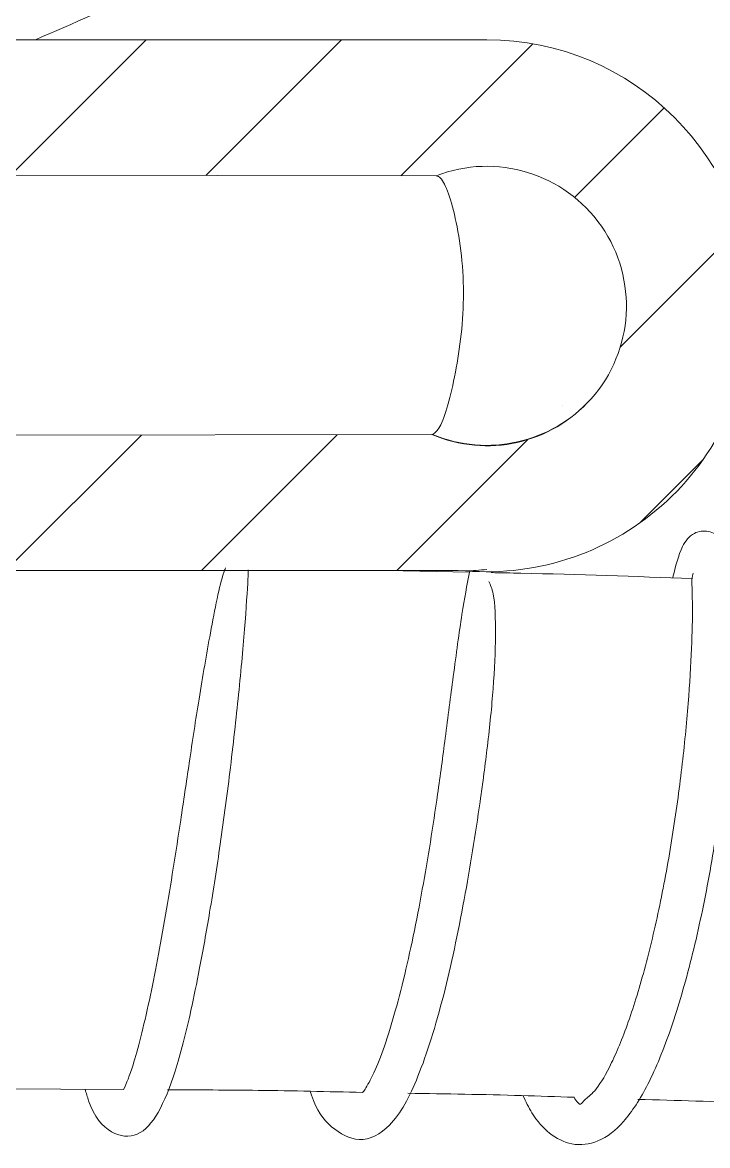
# Model space of a CAD drawing. Extents: x 14808 to 20058, y -13198 to -11680.
# Drawn here: x 15222.61 to 15230.48, y -12723.85 to -12710.95 of the extents above; entities that cross this region are included whole.
import ezdxf

# ---------------------------------------------------------------- set-up
doc = ezdxf.new("R2010")
doc.units = 0
doc.header["$LTSCALE"] = 7
doc.header["$MEASUREMENT"] = 0
doc.layers.get('0').update_dxf_attribs({"color": 2, "linetype": 'CONTINUOUS'})

# ---------------------------------------------------------------- blocks, each defined once
blk = doc.blocks.new('A$C7AC5709A')
at = {"linetype": 'Continuous', "lineweight": 0}
h = blk.add_hatch(dxfattribs=at)
h.set_pattern_fill('ANSI31', color=2, scale=0.25, style=0)
h.set_pattern_definition([(45, (-106.4755894075083, 39.53218469475593), (-0.561266007566822, 0.5612660075668221), [])])
edge = h.paths.add_edge_path(flags=0)
edge.add_spline(control_points=[(27.89664297855506, 21.70611909223237), (27.91100607597673, 21.70611909223237), (27.92538089783307, 21.70554491551928), (27.93969764041913, 21.70439189805381)], knot_values=[0, 0, 0, 0, 0.0001723571690640188, 0.0001723571690640188, 0.0001723571690640188, 0.0001723571690640188], weights=[1, 1, 1, 1], degree=3, periodic=0)
edge.add_ellipse((28.06159275671826, 23.23111909211445), major_axis=(3.79564390420054e-15, 1.531627819610324), ratio=0.9956726957257724, start_angle=175.4153875098344, end_angle=270.0000005106252)
edge.add_arc((28.06159275671826, 23.23111909223235), 1.524999999999999, 5.08414498089815e-07, 90)
edge.add_line((28.06159275671826, 24.75611909223232), (20.94408453267806, 24.75611909223232))
edge.add_arc((20.94408453267806, 24.63111909223232), 0.125, 90, 139.4583981264927)
edge.add_line((20.84909275671839, 24.71236909223239), (20.04909275671844, 24.71236909223239))
edge.add_arc((19.58659275671835, 24.73151521899291), 0.4628961267605636, 182.3705216372444, 357.6294783627567, ccw=False)
edge.add_line((19.12409275671826, 24.71236909223239), (19.03195146351891, 24.71236909223239))
edge.add_line((19.03195146351891, 24.71236909223239), (18.93659275671826, 24.58111909223237))
edge.add_line((18.93659275671826, 24.58111909223237), (18.60904098505398, 24.58111909223237))
edge.add_arc((18.60904098505398, 24.53111909223236), 0.05, 90, 177.0000000000195)
edge.add_line((18.5591095083164, 24.53373589004445), (18.54638837961238, 24.2910022944202))
edge.add_arc((18.4964569028748, 24.29361909223235), 0.05, 270, 356.9999999999995, ccw=False)
edge.add_line((18.4964569028748, 24.24361909223234), (18.07672861056244, 24.24361909223234))
edge.add_arc((18.07672861056199, 24.29361909223235), 0.05, 182.9999999999793, 270, ccw=False)
edge.add_line((18.0267971338244, 24.2910022944202), (18.01407600512039, 24.53373589004445))
edge.add_arc((17.9641445283828, 24.53111909223236), 0.05, 2.999999999982553, 90)
edge.add_line((17.9641445283828, 24.58111909223237), (17.68404098505425, 24.58111909223237))
edge.add_arc((17.68404098505425, 24.53111909223236), 0.05, 90, 177.0000000000186)
edge.add_line((17.63410950831621, 24.53373589004445), (17.6213883796122, 24.2910022944202))
edge.add_arc((17.57145690287462, 24.29361909223235), 0.05, 270, 357.00000000000034, ccw=False)
edge.add_line((17.57145690287462, 24.24361909223234), (17.15172861056226, 24.24361909223234))
edge.add_arc((17.15172861056226, 24.29361909223235), 0.05, 183.0000000000188, 270, ccw=False)
edge.add_line((17.10179713382445, 24.2910022944202), (17.08907600512043, 24.53373589004451))
edge.add_arc((17.03914452838262, 24.53111909223236), 0.05, 2.999999999980519, 90)
edge.add_line((17.03914452838262, 24.58111909223237), (16.83659275671835, 24.58111909223237))
edge.add_arc((16.83659275671835, 24.45611909223237), 0.125, 90, 180)
edge.add_line((16.71159275671835, 24.45611909223237), (16.71159275671835, 23.99361909223239))
edge.add_line((16.71159275671835, 23.99361909223239), (27.77035997435019, 23.9743178827182))
edge.add_arc((28.06159275671826, 23.22647261964926), 0.8025516002229667, -41.65358346721712, 111.2773913251244, ccw=False)
edge.add_ellipse((28.06159275671826, 23.23046166129666), major_axis=(-2.000262993585311e-15, -0.8071511777281898), ratio=0.9956723654497689, start_angle=-23.07325017505832, end_angle=48.25780693202091, ccw=False)
edge.add_line((27.7466330030361, 22.48787889032741), (16.71159275671835, 22.46861909223236))
edge.add_line((16.71159275671835, 22.46861909223236), (16.71159275671835, 22.00611909223238))
edge.add_arc((16.83659275671835, 22.00611909223238), 0.125, 180, 270.0000000000008)
edge.add_line((16.83659275671835, 21.88111909223238), (17.03914452838262, 21.88111909223238))
edge.add_arc((17.03914452838262, 21.93111909223239), 0.05, 270.0000000000008, 357.0000000000203)
edge.add_line((17.08907600512021, 21.92850229442024), (17.10179713382422, 22.17123589004456))
edge.add_arc((17.15172861056226, 22.16861909223235), 0.05, 89.9999999999992, 176.9999999999763, ccw=False)
edge.add_line((17.15172861056226, 22.21861909223236), (17.57145690287462, 22.21861909223236))
edge.add_arc((17.57145690287462, 22.16861909223235), 0.05, 3.0000000000009095, 89.9999999999992, ccw=False)
edge.add_line((17.6213883796122, 22.1712358900445), (17.63410950831621, 21.92850229442024))
edge.add_arc((17.68404098505425, 21.93111909223239), 0.05, 182.9999999999862, 270.0000000000008)
edge.add_line((17.68404098505425, 21.88111909223238), (17.9641445283828, 21.88111909223238))
edge.add_arc((17.9641445283828, 21.93111909223239), 0.05, 270.0000000000008, 357.0000000000203)
edge.add_line((18.01407600512039, 21.92850229442024), (18.0267971338244, 22.1712358900445))
edge.add_arc((18.07672861056199, 22.16861909223235), 0.05, 89.9999999999992, 177.0000000000178, ccw=False)
edge.add_line((18.07672861056199, 22.21861909223236), (18.49645690287434, 22.21861909223236))
edge.add_arc((18.4964569028748, 22.16861909223235), 0.05, 3.000000000001819, 89.9999999999992, ccw=False)
edge.add_line((18.54638837961238, 22.1712358900445), (18.5591095083164, 21.92850229442024))
edge.add_arc((18.60904098505398, 21.93111909223239), 0.05, 182.9999999999854, 270.0000000000008)
edge.add_line((18.60904098505398, 21.88111909223238), (18.93659275671826, 21.88111909223238))
edge.add_line((18.93659275671826, 21.88111909223238), (19.03195146351891, 21.74986909223236))
edge.add_line((19.03195146351891, 21.74986909223236), (19.12409275671826, 21.74986909223236))
edge.add_arc((19.58659275671835, 21.73072296547178), 0.4628961267605636, 2.370521637243087, 177.6294783627548, ccw=False)
edge.add_line((20.04909275671844, 21.74986909223236), (20.84909275671839, 21.74986909223236))
edge.add_arc((20.94408453267806, 21.83111909223237), 0.125, 220.5416018735081, 270.0000000000008)
edge.add_line((20.94408453267806, 21.70611909223237), (27.89664297855461, 21.70611909223237))
at = {"color": 7, "linetype": 'Continuous', "lineweight": 15}
for p, q in [((20.94408453267806, 24.75611909223232), (28.06159275671826, 24.75611909223232)), ((27.77035997435041, 23.97431788271814), (16.71159275671835, 23.99361909223239)), ((16.71159275671835, 22.46861909223236), (27.7466330030361, 22.48787889032741)), ((27.7466330030361, 22.48787889032741), (27.75067160728281, 22.48813212458242)), ((27.89664297855506, 21.70611909223237), (20.94408453267806, 21.70611909223237)), ((27.96223665061325, 21.69700191247904), (27.48502238992523, 21.70611909223237)), ((27.93969764041913, 21.70439189805381), (27.89664297855506, 21.70611909223237)), ((25.03659275671816, 18.73111910001097), (25.97517443405809, 18.72504299144771))]:
    blk.add_line(p, q, dxfattribs=at)
for centre, radius, start, end in [((28.06159275671826, 23.23111909223235), 1.525000000000006, 5.084132433870652e-07, 90), ((28.06159275671826, 23.22647261964926), 0.802551600222973, 318.346416532772, 111.2773913251166), ((28.06154691702068, 23.23221540494632), 0.8064139050893556, 247.3250039179119, 318.043712613723)]:
    blk.add_arc(centre, radius, start, end, dxfattribs=at)
for centre, major_axis, ratio, start_param, end_param in [((28.06159275671826, 23.23111909211445), (0, 1.531627819610327), 0.9956726957257755, 3.061576070708345, 4.712388989296778), ((28.06159275671826, 23.23046166129666), (0, -0.807151177728187), 0.9956723654497639, 5.880481122488485, 7.125442927935085), ((28.06159275671826, 23.23111909223235), (1.12787791070312, 1.143963440081372), 0.8972397569898319, 3.894040144091392, 3.97405672697284)]:
    blk.add_ellipse(centre, major_axis=major_axis, ratio=ratio, start_param=start_param, end_param=end_param, dxfattribs=at)
for points, knots in [([(31.12299152447599, 27.22787835970996), (30.91281172912522, 27.13545882742324), (30.38326422936711, 26.90260803332268), (29.41522219226772, 26.47853718721205), (28.29103575070258, 25.98694261298294), (27.19064027380682, 25.5064887587796), (26.25640325280256, 25.09893285898534), (25.68562515274834, 24.85022541323343), (25.46965322258893, 24.75611909223232)], [0, 0, 0, 0, 0.1381739671938444, 0.3481289851724164, 0.5450086092979162, 0.7284493832468437, 0.8972502434297799, 1, 1, 1, 1]), ([(27.77035997435041, 23.97431788271814), (27.77499534305889, 23.97340450890533), (27.79409533172884, 23.96964096158609), (27.83037712319265, 23.91286067369623), (27.87704348140414, 23.76370687042493), (27.91643845098383, 23.55205899032262), (27.93337593851584, 23.30692847035283), (27.91806111378173, 23.0607659964287), (27.88237928609851, 22.83502681051516), (27.83789474587365, 22.64801526624547), (27.79168460172286, 22.5179854140664), (27.76411533981627, 22.49791779482348), (27.75067160727895, 22.48813212458413)], [0, 0, 0, 0, 0.03516790085966916, 0.1449089706119249, 0.2554013888695817, 0.3657842528430803, 0.4737184627335981, 0.5759801773602589, 0.6778410939830134, 0.7850619731676498, 0.8951887303116405, 0.9999999999999999, 0.9999999999999999, 0.9999999999999999, 0.9999999999999999]), ([(28.26953613757405, 18.69002460265818), (28.28630530401983, 18.65564377696938), (28.32999740932132, 18.56606444926769), (28.42085850039666, 18.46505666835884), (28.55181517219626, 18.39641023620038), (28.7117966900978, 18.41820374667611), (28.85468746530319, 18.53296421818533), (28.99445087376444, 18.74793256897971), (29.12361012551855, 19.06748795961801), (29.24111614427011, 19.47037182040572), (29.33800415730457, 19.92121837798641), (29.41109410325998, 20.38559744640372), (29.46083536856304, 20.83228655710587), (29.48573268189648, 21.23384692996814), (29.48399974049698, 21.55943971296193), (29.46047513276108, 21.77236311441925), (29.42381071102864, 21.87438856000756), (29.37649142119153, 21.91592434724191), (29.34254468851691, 21.93279340271391), (29.28503275291087, 21.93469156490954), (29.22872506654812, 21.90930116367997), (29.17473356889263, 21.84343313581729), (29.14639212683869, 21.73002254011328), (29.12979458735799, 21.66360612996107)], [0, 0, 0, 0, 0.02656038004365264, 0.06920313692720535, 0.1139065184490677, 0.1618306881826393, 0.2158611704391584, 0.2758847894534597, 0.3410957962700198, 0.4064756760017611, 0.4713310293228739, 0.5358891292547331, 0.6003109755138987, 0.6647591279338716, 0.7295374548185479, 0.7934816255289899, 0.8427209405464748, 0.8604462374764092, 0.8736085192913139, 0.8834629293520925, 0.8969131454863456, 0.9396294608260767, 1, 1, 1, 1]), ([(25.75455151979531, 18.72647124091276), (25.76075066843487, 18.70390061323951), (25.79434437002237, 18.58158850640422), (25.89687424828708, 18.46104574539288), (26.05982586179698, 18.44213896311561), (26.17920436606119, 18.58145461116374), (26.27618079111107, 18.82246642328801), (26.35036136161034, 19.11607676985915), (26.41541331191365, 19.43476697936734), (26.47329248385222, 19.75712366203095), (26.5344854625364, 20.15116056737702), (26.59328615289314, 20.59643259583856), (26.64274948177263, 21.04874932245639), (26.67725363064324, 21.44148168508133), (26.69186614610544, 21.68873181861443), (26.69076317159875, 21.7040680022011), (26.69035758853215, 21.70970738582349)], [0, 0, 0, 0, 0.01864807602494663, 0.1010554735143525, 0.177370903088731, 0.2521986419263429, 0.3310063228506072, 0.4160978798681586, 0.4650827923192669, 0.5236448645775351, 0.5913319524569175, 0.6675340904279183, 0.7517477294342476, 0.8434319523694331, 0.9424271834902145, 1, 1, 1, 1]), ([(26.56058011446157, 21.7214675017168), (26.55731889329195, 21.7128348115159), (26.52804554136947, 21.63534611475012), (26.47685791696836, 21.36797706327297), (26.41111325698512, 20.992902417717), (26.3549250908477, 20.61953226837801), (26.29296225055532, 20.19867222591796), (26.21609117002299, 19.71359390977057), (26.12289271934605, 19.21165571907432), (26.02929683972843, 18.8471189487546), (25.99179504765289, 18.76253166717208), (25.97517443405809, 18.72504299144771)], [0, 0, 0, 0, 0.01615527009072835, 0.1450128286892638, 0.2584434204576913, 0.3571281049649601, 0.4420942250603098, 0.5837865272873255, 0.7284524936805671, 0.879651453295073, 1, 1, 1, 1]), ([(27.96223665061325, 21.69700191247904), (27.94797073992868, 21.62138745559872), (27.91765837440039, 21.46072101748331), (27.87186003651277, 21.12038851597617), (27.82613455490355, 20.76425407585856), (27.77094160259503, 20.34979338810581), (27.69345311725283, 19.86221752860104), (27.58305125620564, 19.32574717753801), (27.477635051986, 18.97033817570662), (27.4011315333405, 18.78876470470425), (27.35503756839171, 18.71459341670334), (27.35005832156298, 18.70972936295698), (27.34853311087704, 18.70823943747109)], [0, 0, 0, 0, 0.09950605512535035, 0.2114315715209246, 0.3085667755813064, 0.3920752125745852, 0.5312766267425498, 0.675169574940493, 0.8280646781798183, 0.9039320663521332, 0.9705730918726293, 1, 1, 1, 1]), ([(29.2421370865186, 21.66003052124313), (28.91581403647933, 21.67221754710533), (28.53323133261893, 21.68650567448657), (28.14376501213292, 21.69358671019143), (28.08649310688338, 21.69462799254273)], [0, 0, 0, 0, 0.8529477332523329, 1, 1, 1, 1]), ([(29.24684973060766, 21.69193982540935), (29.24422510397926, 21.68225078249628), (29.2377954101853, 21.65851499531431), (29.24567645017305, 21.50928645709678), (29.2404023730428, 21.27028933104987), (29.22228482392234, 20.95034967370674), (29.18538459531055, 20.57761566880879), (29.13055839100525, 20.17872462003101), (29.05795321508049, 19.77832512370958), (28.96918028017217, 19.40503904298697), (28.8704380510394, 19.08500714416391), (28.7684835173568, 18.84597531827097), (28.68265187812858, 18.70710379751614), (28.60388831081491, 18.65646734369682), (28.60185850294829, 18.61889108534137), (28.56522094784168, 18.67756585519845), (28.563439155786, 18.68041938181858)], [0, 0, 0, 0, 0.05201020993428689, 0.1274123032963907, 0.2053290325202754, 0.2836911724753377, 0.3623149646730437, 0.4410866332165088, 0.5202222939874157, 0.5996490459830016, 0.6792194391166241, 0.7571961416709732, 0.8273944421373308, 0.8892329882793785, 0.9946130744551682, 1, 1, 1, 1]), ([(27.04709995181111, 18.71416434011599), (27.04940608257994, 18.70702793732187), (27.0813310914582, 18.6082348742213), (27.15782196428427, 18.50372195277043), (27.33725688724758, 18.40539812533535), (27.52816242000608, 18.51170470059515), (27.67159127949526, 18.78150036319943), (27.81460839121246, 19.23682250802835), (27.93377827183258, 19.80054165222839), (28.01440724311306, 20.30419932626847), (28.06951943457625, 20.71586842928542), (28.10305145802067, 21.04894674045897), (28.11611100072378, 21.3513512328301), (28.10730257720979, 21.56870533471874), (28.08311131289111, 21.62346857111481), (28.07409231551992, 21.64388542401593)], [0, 0, 0, 0, 0.006095589868895675, 0.08438452984348326, 0.1590868287554879, 0.243354363409695, 0.3498606259614801, 0.4635365770322716, 0.5691844945718958, 0.6698325208611408, 0.7287214602982409, 0.795873078181854, 0.8704806508498267, 0.9517125415976959, 1, 1, 1, 1]), ([(26.22700651183641, 18.72341270280981), (26.40103814456847, 18.72281264733778), (26.77688839430448, 18.72151672776579), (27.1488191350013, 18.71287808864156), (27.34853311087704, 18.70823943747109)], [0, 0, 0, 0, 0.4630345007208445, 1, 1, 1, 1]), ([(27.60919810276755, 18.70311586478698), (27.82744961350727, 18.69977516715124), (28.14838399248242, 18.6948627396614), (28.46283169722642, 18.68392038518903), (28.563439155786, 18.68041938181864)], [0, 0, 0, 0, 0.6800502689576764, 1, 1, 1, 1]), ([(28.93030808823551, 18.66842951816636), (29.15241994928806, 18.66225906543519), (29.43828862372629, 18.65431739525798), (29.71572880718941, 18.64124181277577), (29.77760582829887, 18.63832558743604)], [0, 0, 0, 0, 0.7769716688582403, 0.9999999999999999, 0.9999999999999999, 0.9999999999999999, 0.9999999999999999])]:
    blk.add_open_spline(points, degree=3, knots=knots, dxfattribs=at)

msp = doc.modelspace()

# ---------------------------------------------------------------- block references
at = {"xscale": 2, "yscale": 2, "zscale": 2}
msp.add_blockref('A$C7AC5709A', (15171.81951040556, -12760.65831721682), dxfattribs=at)

doc.saveas('drawing.dxf')
